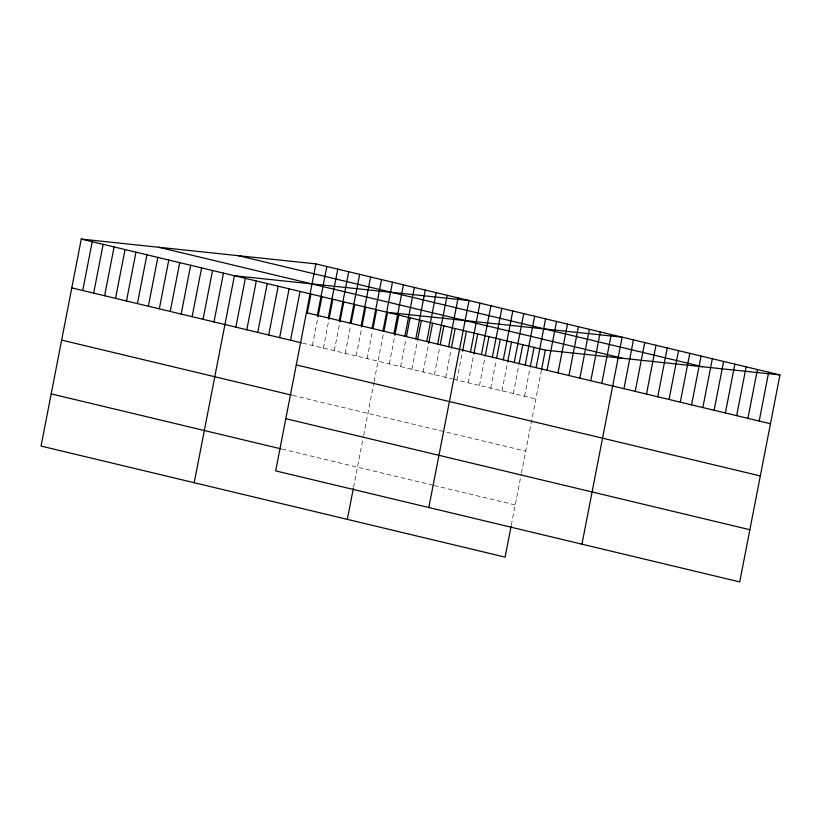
<?xml version="1.0" encoding="UTF-8"?>
<svg xmlns="http://www.w3.org/2000/svg" width="821" height="821" viewBox="0 0 821 821"><rect width="100%" height="100%" fill="white"/><g stroke="black" fill="none" stroke-linecap="round" stroke-linejoin="round"><path stroke-width="0.62" stroke-dasharray="4.11 3.08" d="M312.432 345.477L318.035 316.69M323.371 348.094L328.728 320.559M334.311 350.711L339.668 323.176M345.251 353.328L350.598 325.793M356.191 355.945L361.784 327.158M367.131 358.561L372.477 331.027M353.543 487.325L363.405 436.598M363.641 435.376L373.914 382.535M374.14 381.355L383.664 332.392M389.339 363.877L394.932 335.091M400.607 366.577L405.954 339.042M411.875 369.276L417.468 340.489M423.143 371.975L428.736 343.178M434.412 374.663L439.769 347.129M445.68 377.362L451.273 348.576M456.948 380.061L462.305 352.527M468.227 382.76L473.573 355.216M479.495 385.449L485.088 356.663M490.763 388.148L496.11 360.614M502.031 390.847L507.378 363.313M513.299 393.546L518.893 364.76M524.568 396.235L530.161 367.449M511.319 525.081L521.181 474.353M521.417 473.132L541.193 371.4M302.713 343.157L452.443 378.984M453.572 379.251L535.836 398.934M292.563 395.353L444.551 431.713M446.809 432.257L525.697 451.129M282.116 449.128L432.975 485.221M434.093 485.498L515.239 504.915"/><path stroke-width="1.23" d="M315.911 263.89L275.671 470.874L739.721 581.915L779.95 374.93L315.911 263.89L81.279 239.085L41.05 446.07L505.089 557.11L511.093 526.261M82.736 290.521L92.219 241.702M93.676 293.138L103.159 244.319M104.606 295.755L114.098 246.936M115.545 298.372L125.038 249.553M126.485 300.989L135.978 252.17M137.425 303.606L146.908 254.787M148.365 306.223L157.848 257.404M159.305 308.84L168.787 260.021M170.234 311.457L179.727 262.638M181.174 314.074L190.667 265.255M192.114 316.69L201.607 267.872M203.054 319.307L212.547 270.489M213.994 321.924L223.476 273.116M194.187 482.717L234.416 275.733L469.037 300.537L428.808 507.522M235.863 327.158L245.356 278.35M246.803 329.775L256.296 280.967M257.743 332.392L267.236 283.584M268.683 335.009L278.175 286.201M279.622 337.626L289.105 288.818M290.562 340.243L300.045 291.434M307.331 312.822L310.985 294.051M317.358 315.326L326.84 266.507M318.035 316.69L321.924 296.668M328.297 317.943L337.78 269.124M328.964 319.307L332.864 299.285M339.237 320.559L348.72 271.741M339.904 321.924L343.804 301.902M350.167 323.176L359.66 274.358M351.09 323.289L354.734 304.519M361.107 325.793L370.599 276.975M362.03 325.906L365.673 307.136M372.046 328.41L381.539 279.602M372.97 328.523L376.613 309.753M382.986 331.027L392.469 282.219M347.324 519.354L353.317 488.516M383.9 331.14L387.553 312.37L622.174 337.174L581.945 544.159M393.926 333.644L403.409 284.836M394.932 335.091L398.821 315.069M404.866 336.261L414.348 287.453M406.446 336.538L410.09 317.768M415.795 338.878L425.288 290.07M417.715 339.237L421.358 320.457M426.735 341.495L436.228 292.687M428.736 343.178L432.636 323.156M437.675 344.112L447.168 295.303M440.251 344.625L443.904 325.855M448.615 346.729L458.097 297.92M451.519 347.324L455.173 328.554M462.551 351.275L466.441 331.243M470.495 351.963L479.977 303.154M473.82 353.974L477.709 333.942M481.424 354.58L490.917 305.771M485.334 355.411L488.977 336.641M492.364 357.197L501.857 308.388M496.602 358.11L500.246 339.34M503.304 359.814L512.797 311.005M507.624 362.061L511.514 342.029M514.244 362.43L523.736 313.622M519.139 363.508L522.792 344.728M525.183 365.047L534.666 316.239M530.407 366.197L534.061 347.427M536.123 367.664L545.606 318.856M541.439 370.148L545.329 350.126L779.95 374.93M547.053 370.292L556.546 321.473M557.993 372.908L567.485 324.09M568.932 375.525L578.425 326.707M579.872 378.142L589.365 329.324M590.812 380.759L600.295 331.941M601.752 383.376L611.235 334.558M623.96 388.682L633.443 339.873M635.228 391.381L644.711 342.573M646.496 394.08L655.979 345.272M657.765 396.779L667.257 347.96M669.033 399.478L678.526 350.659M680.301 402.167L689.794 353.358M691.569 404.866L701.062 356.057M702.848 407.565L712.33 358.746M714.116 410.264L723.599 361.445M725.384 412.953L734.867 364.144M736.653 415.652L746.145 366.843M747.921 418.351L757.414 369.532M759.189 421.05L768.682 372.231M238.48 255.711L702.53 366.741M158.71 247.275L622.749 358.305M81.279 239.085L545.329 350.126M306.418 312.709L770.457 423.739M71.796 287.894L301.502 342.86M296.268 364.904L760.318 475.944M61.647 340.099L291.352 395.055M285.821 418.679L749.86 529.719M51.2 393.875L280.895 448.841"/></g></svg>
